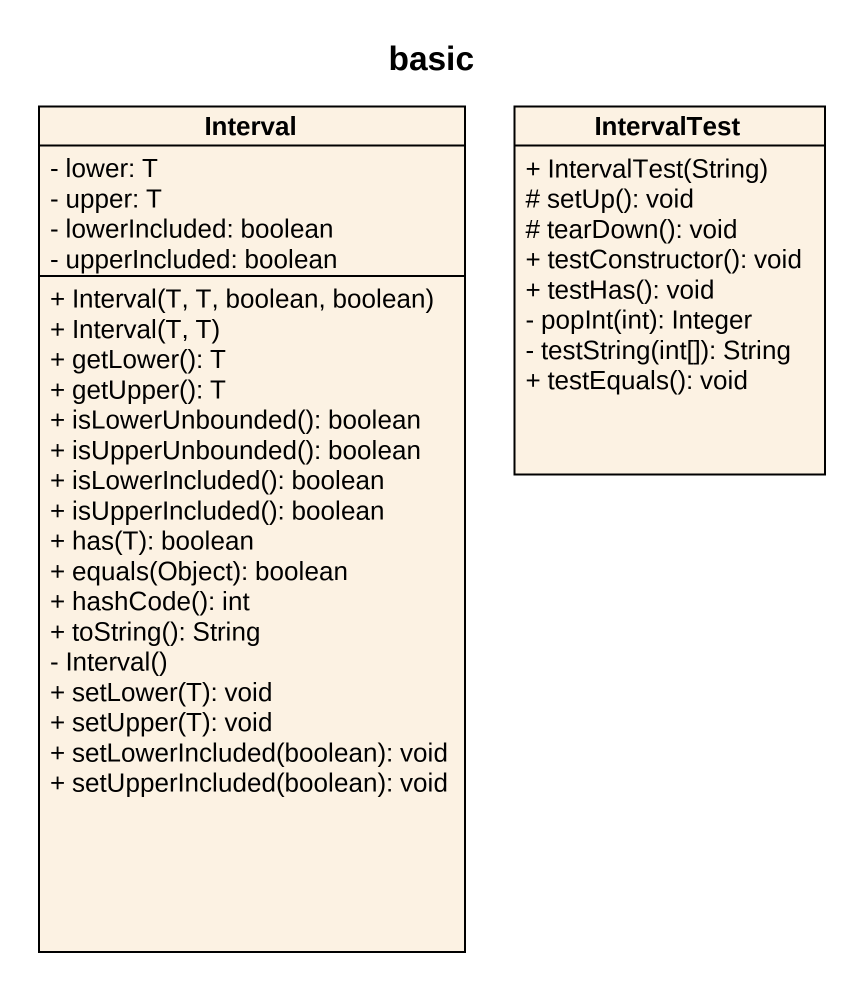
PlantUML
@startuml
title basic
hide circle
hide empty members
skinparam classAttributeIconSize 0
class Interval {
  - lower: T
  - upper: T
  - lowerIncluded: boolean
  - upperIncluded: boolean
  + Interval(T, T, boolean, boolean)
  + Interval(T, T)
  + getLower(): T
  + getUpper(): T
  + isLowerUnbounded(): boolean
  + isUpperUnbounded(): boolean
  + isLowerIncluded(): boolean
  + isUpperIncluded(): boolean
  + has(T): boolean
  + equals(Object): boolean
  + hashCode(): int
  + toString(): String
  - Interval()
  + setLower(T): void
  + setUpper(T): void
  + setLowerIncluded(boolean): void
  + setUpperIncluded(boolean): void
}
class IntervalTest {
  + IntervalTest(String)
  # setUp(): void
  # tearDown(): void
  + testConstructor(): void
  + testHas(): void
  - popInt(int): Integer
  - testString(int[]): String
  + testEquals(): void
}
@enduml
